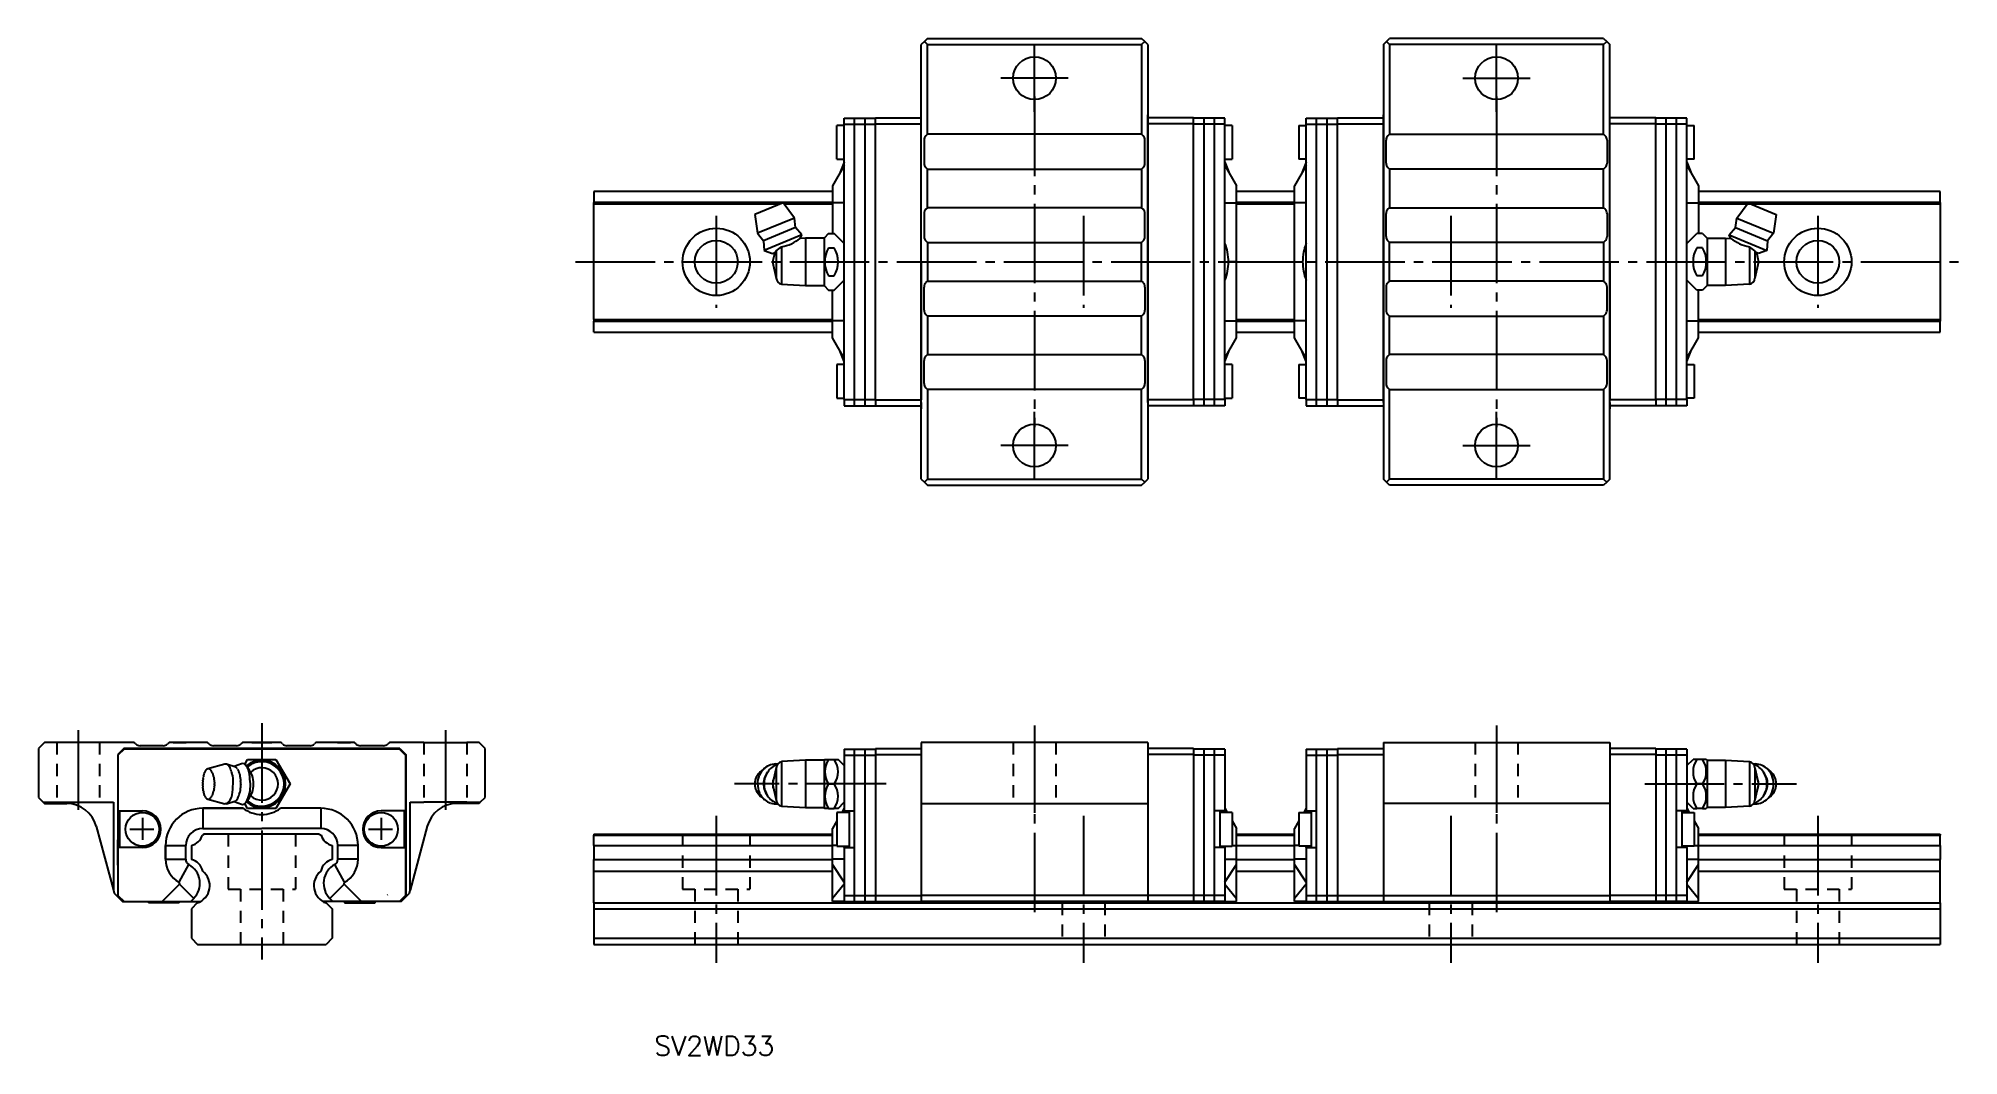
# Model space of a CAD drawing. Extents: x -45 to 269, y 869 to 1035.
import ezdxf

# ---------------------------------------------------------------- set-up
doc = ezdxf.new("R2010")
doc.units = 0
doc.linetypes.add('CENTER', pattern=[17.5, 13, -1.5, 1.5, -1.5])
doc.linetypes.add('DASHED', pattern=[3.5, 2, -1.5])
doc.layers.get('0').update_dxf_attribs({"linetype": 'CONTINUOUS'})
doc.layers.add('CENTER', color=1, linetype='CENTER')
doc.styles.get("Standard").update_dxf_attribs({"font": 'txt.shx', "bigfont": '@extfont2.shx'})

msp = doc.modelspace()

# ---------------------------------------------------------------- linework, layer by layer
at = {"color": 7, "linetype": 'CONTINUOUS'}
for p, q in [((99.76, 1034.58), (99.26, 1034.08)), ((99.26, 963.08), (99.26, 1034.08)), ((100.26, 1035.08), (99.76, 1034.58)), ((100.26, 1034.08), (99.76, 1034.58)), ((100.26, 1035.08), (135.26, 1035.08)), ((100.26, 1019.43), (100.26, 1034.08)), ((100.26, 1034.08), (135.26, 1034.08)), ((135.76, 1034.58), (135.26, 1035.08)), ((135.76, 1034.58), (135.26, 1034.08)), ((135.26, 1034.08), (135.26, 1019.43)), ((136.26, 1034.08), (135.76, 1034.58)), ((136.26, 1034.08), (136.26, 963.08)), ((174.76, 1034.08), (175.26, 1034.58)), ((174.76, 1034.08), (174.76, 963.08)), ((175.26, 1034.58), (175.76, 1035.08)), ((175.26, 1034.58), (175.76, 1034.08)), ((210.76, 1035.08), (175.76, 1035.08)), ((175.76, 1034.08), (175.76, 1019.43)), ((210.76, 1034.08), (175.76, 1034.08)), ((210.76, 1035.08), (211.26, 1034.58)), ((210.76, 1034.08), (211.26, 1034.58)), ((210.76, 1019.43), (210.76, 1034.08)), ((211.26, 1034.58), (211.76, 1034.08)), ((211.76, 963.08), (211.76, 1034.08)), ((86.66, 1020.83), (85.46, 1020.83)), ((86.66, 1020.83), (85.46, 1020.83)), ((85.46, 1015.33), (85.46, 1020.83)), ((85.46, 1015.33), (85.46, 1020.83)), ((86.66, 1021.08), (86.66, 1022.08)), ((86.66, 1022.08), (91.76, 1022.08)), ((86.66, 976.08), (86.66, 1021.08)), ((86.66, 1021.08), (91.76, 1021.08)), ((88.36, 975.08), (88.36, 1022.08)), ((90.06, 975.08), (90.06, 1022.08)), ((91.76, 1021.13), (91.76, 1022.13)), ((91.76, 1022.13), (99.26, 1022.13)), ((91.76, 976.03), (91.76, 1021.13)), ((91.76, 1021.13), (99.26, 1021.13)), ((99.26, 1021.58), (99.26, 1022.58)), ((99.26, 1021.13), (99.26, 1022.18)), ((99.26, 975.58), (99.26, 1021.58)), ((99.26, 998.58), (99.26, 1021.13)), ((99.26, 998.58), (99.26, 1021.13)), ((136.26, 1021.58), (136.26, 1022.58)), ((136.26, 1022.18), (136.26, 1021.13)), ((143.76, 1022.13), (136.26, 1022.13)), ((136.26, 975.58), (136.26, 1021.58)), ((143.76, 1021.13), (136.26, 1021.13)), ((136.26, 1021.13), (136.26, 998.58)), ((136.26, 998.58), (136.26, 1021.13)), ((143.76, 1021.13), (143.76, 1022.13)), ((148.86, 1022.08), (143.76, 1022.08)), ((143.76, 976.03), (143.76, 1021.13)), ((148.86, 1021.08), (143.76, 1021.08)), ((145.46, 975.08), (145.46, 1022.08)), ((147.16, 975.08), (147.16, 1022.08)), ((148.86, 1021.08), (148.86, 1022.08)), ((148.86, 976.08), (148.86, 1021.08)), ((150.06, 1020.83), (148.86, 1020.83)), ((150.06, 1020.83), (150.06, 1015.33)), ((160.96, 1020.83), (162.16, 1020.83)), ((160.96, 1020.83), (160.96, 1015.33)), ((162.16, 1021.08), (162.16, 1022.08)), ((162.16, 1022.08), (167.26, 1022.08)), ((162.16, 976.08), (162.16, 1021.08)), ((162.16, 1021.08), (167.26, 1021.08)), ((163.86, 975.08), (163.86, 1022.08)), ((165.56, 975.08), (165.56, 1022.08)), ((167.26, 1021.13), (167.26, 1022.13)), ((167.26, 1022.13), (174.76, 1022.13)), ((167.26, 976.03), (167.26, 1021.13)), ((167.26, 1021.13), (174.76, 1021.13)), ((174.76, 1021.58), (174.76, 1022.58)), ((174.76, 1022.18), (174.76, 1021.13)), ((174.76, 975.58), (174.76, 1021.58)), ((174.76, 1021.13), (174.76, 998.58)), ((174.76, 998.58), (174.76, 1021.13)), ((211.76, 1021.58), (211.76, 1022.58)), ((211.76, 1021.13), (211.76, 1022.18)), ((219.26, 1022.13), (211.76, 1022.13)), ((211.76, 975.58), (211.76, 1021.58)), ((219.26, 1021.13), (211.76, 1021.13)), ((211.76, 998.58), (211.76, 1021.13)), ((211.76, 998.58), (211.76, 1021.13)), ((219.26, 1021.13), (219.26, 1022.13)), ((224.36, 1022.08), (219.26, 1022.08)), ((219.26, 976.03), (219.26, 1021.13)), ((224.36, 1021.08), (219.26, 1021.08)), ((220.96, 975.08), (220.96, 1022.08)), ((222.66, 975.08), (222.66, 1022.08)), ((224.36, 1021.08), (224.36, 1022.08)), ((224.36, 976.08), (224.36, 1021.08)), ((224.36, 1020.83), (225.56, 1020.83)), ((224.36, 1020.83), (225.56, 1020.83)), ((225.56, 1015.33), (225.56, 1020.83)), ((225.56, 1015.33), (225.56, 1020.83)), ((99.71, 1018.47), (99.71, 1014.7)), ((100.26, 1019.43), (100, 1019.18)), ((135.26, 1019.43), (100.26, 1019.43)), ((135.52, 1019.18), (135.26, 1019.43)), ((135.81, 1014.7), (135.81, 1018.47)), ((175.21, 1014.7), (175.21, 1018.47)), ((175.5, 1019.18), (175.76, 1019.43)), ((175.76, 1019.43), (210.76, 1019.43)), ((210.76, 1019.43), (211.02, 1019.18)), ((211.31, 1018.47), (211.31, 1014.7)), ((86.66, 1014.31), (84.76, 1011.01)), ((86.66, 1014.31), (84.76, 1011.01)), ((85.46, 1015.33), (86.66, 1015.33)), ((85.46, 1015.33), (86.66, 1015.33)), ((86.66, 1014.86), (85.89, 1012.98)), ((86.66, 1014.86), (85.89, 1012.98)), ((100, 1013.99), (100.26, 1013.73)), ((100.26, 1013.73), (135.26, 1013.73)), ((100.26, 1007.43), (100.26, 1013.73)), ((135.26, 1013.73), (135.52, 1013.99)), ((135.26, 1013.73), (135.26, 1007.43)), ((148.86, 1015.33), (150.06, 1015.33)), ((148.86, 1014.86), (149.63, 1012.98)), ((148.86, 1014.31), (150.76, 1011.01)), ((162.16, 1014.31), (160.26, 1011.01)), ((162.16, 1015.33), (160.96, 1015.33)), ((162.16, 1014.86), (161.39, 1012.98)), ((175.76, 1013.73), (175.5, 1013.99)), ((210.76, 1013.73), (175.76, 1013.73)), ((175.76, 1013.73), (175.76, 1007.43)), ((211.02, 1013.99), (210.76, 1013.73)), ((210.76, 1007.43), (210.76, 1013.73)), ((225.56, 1015.33), (224.36, 1015.33)), ((225.56, 1015.33), (224.36, 1015.33)), ((224.36, 1014.86), (225.13, 1012.98)), ((224.36, 1014.86), (225.13, 1012.98)), ((224.36, 1014.31), (226.26, 1011.01)), ((224.36, 1014.31), (226.26, 1011.01)), ((84.76, 1011.01), (84.76, 1003.2)), ((150.76, 986.15), (150.76, 1011.01)), ((160.26, 986.15), (160.26, 1011.01)), ((226.26, 1011.01), (226.26, 1003.2)), ((84.76, 1010.08), (45.76, 1010.08)), ((45.76, 1010.08), (45.76, 1008.28)), ((84.76, 1008.28), (45.76, 1008.28)), ((45.76, 1007.98), (45.76, 1008.28)), ((76.09, 1007.98), (45.76, 1007.98)), ((45.76, 989.18), (45.76, 1007.98)), ((76.67, 1008.22), (72.05, 1006.31)), ((78.52, 1005.74), (76.67, 1008.22)), ((84.76, 1007.98), (76.85, 1007.98)), ((86.66, 1008.21), (84.76, 1008.21)), ((86.66, 1008.21), (84.76, 1008.21)), ((100.26, 1007.43), (100, 1007.18)), ((135.26, 1007.43), (100.26, 1007.43)), ((135.52, 1007.18), (135.26, 1007.43)), ((148.86, 1008.21), (150.76, 1008.21)), ((160.26, 1010.08), (150.76, 1010.08)), ((160.26, 1008.28), (150.76, 1008.28)), ((160.26, 1007.98), (150.76, 1007.98)), ((162.16, 1008.21), (160.26, 1008.21)), ((175.5, 1007.18), (175.76, 1007.43)), ((175.76, 1007.43), (210.76, 1007.43)), ((210.76, 1007.43), (211.02, 1007.18)), ((224.36, 1008.21), (226.26, 1008.21)), ((224.36, 1008.21), (226.26, 1008.21)), ((265.76, 1010.08), (226.26, 1010.08)), ((265.76, 1008.28), (226.26, 1008.28)), ((265.76, 1007.98), (226.26, 1007.98)), ((232.5, 1005.74), (234.35, 1008.22)), ((234.35, 1008.22), (238.96, 1006.31)), ((265.76, 1008.28), (265.76, 1010.08)), ((265.76, 1008.28), (265.76, 1007.98)), ((265.76, 1007.98), (265.76, 989.18)), ((72.05, 1006.31), (72.5, 1003.25)), ((78.52, 1005.74), (72.5, 1003.25)), ((78.7, 1004.19), (73.46, 1002.02)), ((78.7, 1004.19), (78.52, 1005.74)), ((79.74, 1003), (78.7, 1004.19)), ((99.71, 1006.47), (99.71, 1002.7)), ((135.81, 1002.7), (135.81, 1006.47)), ((175.21, 1002.7), (175.21, 1006.47)), ((211.31, 1006.47), (211.31, 1002.7)), ((231.27, 1003), (232.31, 1004.19)), ((232.31, 1004.19), (232.5, 1005.74)), ((232.31, 1004.19), (237.55, 1002.02)), ((232.5, 1005.74), (238.52, 1003.25)), ((238.96, 1006.31), (238.52, 1003.25)), ((72.5, 1003.25), (73.46, 1002.02)), ((73.46, 1002.02), (73.57, 1000.45)), ((79.74, 1003), (73.57, 1000.45)), ((75.56, 1000.4), (76.44, 1001.03)), ((76.44, 1001.03), (76.44, 994.94)), ((79.46, 1002.4), (79.74, 1003)), ((80.36, 1002.46), (79.46, 1002.4)), ((79.46, 1002.4), (79.46, 1002.4)), ((79.46, 1002.4), (79.46, 1002.4)), ((80.36, 1002.46), (80.36, 994.71)), ((83.36, 1002.46), (80.36, 1002.46)), ((84.1, 1003.2), (83.36, 1002.46)), ((83.36, 1002.46), (83.36, 994.71)), ((84.1, 1003.2), (85.04, 1003.2)), ((86.66, 1001.58), (85.04, 1003.2)), ((100, 1001.99), (100.26, 1001.73)), ((100.26, 1001.73), (135.26, 1001.73)), ((100.26, 1001.73), (100.26, 995.43)), ((135.26, 1001.73), (135.52, 1001.99)), ((135.26, 995.43), (135.26, 1001.73)), ((175.76, 1001.73), (175.5, 1001.99)), ((175.76, 995.43), (175.76, 1001.73)), ((210.76, 1001.73), (175.76, 1001.73)), ((211.02, 1001.99), (210.76, 1001.73)), ((210.76, 1001.73), (210.76, 995.43)), ((224.36, 1001.58), (225.98, 1003.2)), ((226.91, 1003.2), (225.98, 1003.2)), ((226.91, 1003.2), (227.66, 1002.46)), ((227.66, 1002.46), (227.66, 994.71)), ((227.66, 1002.46), (230.66, 1002.46)), ((230.66, 1002.46), (230.66, 994.71)), ((230.66, 1002.46), (231.55, 1002.4)), ((231.27, 1003), (237.44, 1000.45)), ((231.55, 1002.4), (231.27, 1003)), ((231.55, 1002.4), (231.55, 1002.4)), ((231.55, 1002.4), (231.55, 1002.4)), ((234.58, 1001.03), (234.58, 994.94)), ((235.46, 1000.4), (234.58, 1001.03)), ((237.55, 1002.02), (237.44, 1000.45)), ((238.52, 1003.25), (237.55, 1002.02)), ((73.57, 1000.45), (74.96, 999.94)), ((74.96, 999.94), (75.44, 1000.14)), ((75.3, 1000.08), (74.96, 998.58)), ((74.96, 998.58), (75.56, 995.93)), ((75.44, 1000.14), (75.56, 1000.4)), ((75.56, 1000.4), (75.56, 995.93)), ((84.1, 1000.89), (85.04, 1000.89)), ((99.26, 998.58), (99.26, 976.03)), ((99.26, 976.03), (99.26, 998.58)), ((100.26, 1000.23), (100.26, 996.93)), ((135.26, 996.93), (135.26, 1000.23)), ((136.26, 998.58), (136.26, 976.03)), ((136.26, 998.58), (136.26, 976.03)), ((150.76, 998.58), (149.45, 998.58)), ((160.26, 998.58), (161.56, 998.58)), ((174.76, 998.58), (174.76, 976.03)), ((174.76, 998.58), (174.76, 976.03)), ((175.76, 996.93), (175.76, 1000.23)), ((210.76, 1000.23), (210.76, 996.93)), ((211.76, 998.58), (211.76, 976.03)), ((211.76, 976.03), (211.76, 998.58)), ((226.91, 1000.89), (225.98, 1000.89)), ((235.46, 1000.4), (235.46, 995.93)), ((235.58, 1000.14), (235.46, 1000.4)), ((236.06, 998.58), (235.46, 995.93)), ((236.06, 999.94), (235.58, 1000.14)), ((235.72, 1000.08), (236.06, 998.58)), ((237.44, 1000.45), (236.06, 999.94)), ((76.44, 994.94), (80.36, 994.71)), ((80.36, 994.71), (83.36, 994.71)), ((83.36, 994.71), (84.1, 993.96)), ((84.1, 996.27), (85.04, 996.27)), ((85.04, 993.96), (86.66, 995.58)), ((100, 995.18), (100.26, 995.43)), ((100.26, 995.43), (135.26, 995.43)), ((135.26, 995.43), (135.52, 995.18)), ((175.76, 995.43), (175.5, 995.18)), ((210.76, 995.43), (175.76, 995.43)), ((211.02, 995.18), (210.76, 995.43)), ((225.98, 993.96), (224.36, 995.58)), ((226.91, 996.27), (225.98, 996.27)), ((227.66, 994.71), (226.91, 993.96)), ((230.66, 994.71), (227.66, 994.71)), ((234.58, 994.94), (230.66, 994.71)), ((84.1, 993.96), (85.04, 993.96)), ((84.76, 986.15), (84.76, 993.96)), ((99.71, 990.7), (99.71, 994.47)), ((135.81, 994.47), (135.81, 990.7)), ((175.21, 994.47), (175.21, 990.7)), ((211.31, 990.7), (211.31, 994.47)), ((226.91, 993.96), (225.98, 993.96)), ((226.26, 986.15), (226.26, 993.96)), ((45.76, 989.18), (84.76, 989.18)), ((45.76, 989.18), (45.76, 988.88)), ((45.76, 988.88), (84.76, 988.88)), ((45.76, 987.08), (45.76, 988.88)), ((86.66, 988.95), (84.76, 988.95)), ((100.26, 989.73), (100, 989.99)), ((135.26, 989.73), (100.26, 989.73)), ((100.26, 989.73), (100.26, 983.43)), ((135.52, 989.99), (135.26, 989.73)), ((135.26, 983.43), (135.26, 989.73)), ((148.86, 988.95), (150.76, 988.95)), ((150.76, 989.18), (160.26, 989.18)), ((150.76, 988.88), (160.26, 988.88)), ((162.16, 988.95), (160.26, 988.95)), ((175.5, 989.99), (175.76, 989.73)), ((175.76, 989.73), (210.76, 989.73)), ((175.76, 983.43), (175.76, 989.73)), ((210.76, 989.73), (211.02, 989.99)), ((210.76, 989.73), (210.76, 983.43)), ((224.36, 988.95), (226.26, 988.95)), ((226.26, 989.18), (265.76, 989.18)), ((226.26, 988.88), (265.76, 988.88)), ((265.76, 989.18), (265.76, 988.88)), ((265.76, 987.08), (265.76, 988.88)), ((45.76, 987.08), (84.76, 987.08)), ((86.66, 982.85), (84.76, 986.15)), ((148.86, 982.85), (150.76, 986.15)), ((150.76, 987.08), (160.26, 987.08)), ((162.16, 982.85), (160.26, 986.15)), ((224.36, 982.85), (226.26, 986.15)), ((226.26, 987.08), (265.76, 987.08)), ((86.66, 982.3), (85.89, 984.19)), ((99.71, 978.7), (99.71, 982.47)), ((100, 983.18), (100.26, 983.43)), ((100.26, 983.43), (135.26, 983.43)), ((135.26, 983.43), (135.52, 983.18)), ((135.81, 982.47), (135.81, 978.7)), ((148.86, 982.3), (149.63, 984.19)), ((162.16, 982.3), (161.39, 984.19)), ((175.21, 982.47), (175.21, 978.7)), ((175.76, 983.43), (175.5, 983.18)), ((210.76, 983.43), (175.76, 983.43)), ((211.02, 983.18), (210.76, 983.43)), ((211.31, 978.7), (211.31, 982.47)), ((224.36, 982.3), (225.13, 984.19)), ((86.66, 981.83), (85.46, 981.83)), ((85.46, 981.83), (85.46, 976.33)), ((150.06, 981.83), (148.86, 981.83)), ((150.06, 981.83), (150.06, 976.33)), ((160.96, 981.83), (162.16, 981.83)), ((160.96, 981.83), (160.96, 976.33)), ((224.36, 981.83), (225.56, 981.83)), ((225.56, 981.83), (225.56, 976.33)), ((85.46, 976.33), (86.66, 976.33)), ((86.66, 976.08), (91.76, 976.08)), ((86.66, 976.08), (86.66, 975.08)), ((91.76, 976.03), (99.26, 976.03)), ((91.76, 976.03), (91.76, 975.03)), ((99.26, 974.98), (99.26, 976.03)), ((100.26, 977.73), (100, 977.99)), ((135.26, 977.73), (100.26, 977.73)), ((100.26, 977.73), (100.26, 963.08)), ((135.52, 977.99), (135.26, 977.73)), ((135.26, 963.08), (135.26, 977.73)), ((143.76, 976.03), (136.26, 976.03)), ((136.26, 976.03), (136.26, 974.98)), ((148.86, 976.08), (143.76, 976.08)), ((143.76, 976.03), (143.76, 975.03)), ((148.86, 976.33), (150.06, 976.33)), ((148.86, 976.08), (148.86, 975.08)), ((162.16, 976.33), (160.96, 976.33)), ((162.16, 976.08), (162.16, 975.08)), ((162.16, 976.08), (167.26, 976.08)), ((167.26, 976.03), (174.76, 976.03)), ((167.26, 976.03), (167.26, 975.03)), ((174.76, 976.03), (174.76, 974.98)), ((175.5, 977.99), (175.76, 977.73)), ((175.76, 977.73), (210.76, 977.73)), ((175.76, 963.08), (175.76, 977.73)), ((210.76, 977.73), (211.02, 977.99)), ((210.76, 977.73), (210.76, 963.08)), ((219.26, 976.03), (211.76, 976.03)), ((211.76, 974.98), (211.76, 976.03)), ((224.36, 976.08), (219.26, 976.08)), ((219.26, 976.03), (219.26, 975.03)), ((225.56, 976.33), (224.36, 976.33)), ((224.36, 976.08), (224.36, 975.08)), ((86.66, 975.08), (91.76, 975.08)), ((91.76, 975.03), (99.26, 975.03)), ((99.26, 975.58), (99.26, 974.58)), ((136.26, 975.58), (136.26, 974.58)), ((143.76, 975.03), (136.26, 975.03)), ((148.86, 975.08), (143.76, 975.08)), ((162.16, 975.08), (167.26, 975.08)), ((167.26, 975.03), (174.76, 975.03)), ((174.76, 975.58), (174.76, 974.58)), ((211.76, 975.58), (211.76, 974.58)), ((219.26, 975.03), (211.76, 975.03)), ((224.36, 975.08), (219.26, 975.08)), ((99.26, 963.08), (99.76, 962.58)), ((100.26, 963.08), (99.76, 962.58)), ((99.76, 962.58), (100.26, 962.08)), ((100.26, 963.08), (135.26, 963.08)), ((100.26, 962.08), (135.26, 962.08)), ((135.76, 962.58), (135.26, 963.08)), ((135.26, 962.08), (135.76, 962.58)), ((135.76, 962.58), (136.26, 963.08)), ((175.26, 962.58), (174.76, 963.08)), ((175.26, 962.58), (175.76, 963.08)), ((175.76, 962.08), (175.26, 962.58)), ((210.76, 963.08), (175.76, 963.08)), ((210.76, 962.08), (175.76, 962.08)), ((210.76, 963.08), (211.26, 962.58)), ((211.26, 962.58), (210.76, 962.08)), ((211.76, 963.08), (211.26, 962.58)), ((-44.01, 920.08), (-45.01, 919.08)), ((-42.01, 920.08), (-44.01, 920.08)), ((-35.01, 920.08), (-42.01, 920.08)), ((-29.36, 920.08), (-35.01, 920.08)), ((-29.11, 919.83), (-29.36, 920.08)), ((-24.63, 919.53), (-28.4, 919.53)), ((-23.66, 920.08), (-23.92, 919.83)), ((-17.36, 920.08), (-23.66, 920.08)), ((-23.01, 920.08), (-20.86, 920.08)), ((-17.11, 919.83), (-17.36, 920.08)), ((-12.63, 919.53), (-16.4, 919.53)), ((-11.66, 920.08), (-11.92, 919.83)), ((-5.36, 920.08), (-11.66, 920.08)), ((-6.86, 920.08), (-10.16, 920.08)), ((-10.16, 920.08), (-6.86, 920.08)), ((-5.11, 919.83), (-5.36, 920.08)), ((-0.63, 919.53), (-4.4, 919.53)), ((0.34, 920.08), (0.08, 919.83)), ((6.64, 920.08), (0.34, 920.08)), ((3.84, 920.08), (5.99, 920.08)), ((6.89, 919.83), (6.64, 920.08)), ((11.37, 919.53), (7.6, 919.53)), ((12.34, 920.08), (12.08, 919.83)), ((12.34, 920.08), (12.08, 919.83)), ((17.99, 920.08), (12.34, 920.08)), ((17.99, 920.08), (12.34, 920.08)), ((17.99, 920.08), (24.99, 920.08)), ((26.99, 920.08), (24.99, 920.08)), ((27.99, 919.08), (26.99, 920.08)), ((136.26, 920.08), (99.26, 920.08)), ((99.26, 920.08), (99.26, 919.08)), ((136.26, 920.08), (136.26, 919.08)), ((174.76, 920.08), (211.76, 920.08)), ((174.76, 920.08), (174.76, 919.08)), ((211.76, 920.08), (211.76, 919.08)), ((-45.01, 919.08), (-45.01, 911.08)), ((-31.06, 919.08), (-32.06, 918.08)), ((-32.06, 918.08), (-32.06, 904.13)), ((-31.01, 918.98), (-32.01, 917.98)), ((-32.01, 917.98), (-32.01, 908.88)), ((14.04, 919.08), (-31.06, 919.08)), ((13.99, 918.98), (-31.01, 918.98)), ((-14.56, 916.52), (-17.3, 915.77)), ((-14.28, 916.52), (-14.56, 916.52)), ((-12.91, 916.1), (-14.28, 916.52)), ((-11.83, 916.59), (-13.05, 916.14)), ((-11.29, 916.48), (-10.82, 917.28)), ((-10.65, 915.7), (-11.08, 916.26)), ((-10.82, 917.28), (-6.2, 917.28)), ((-6.2, 917.28), (-3.89, 913.28)), ((13.99, 918.98), (14.99, 917.98)), ((14.04, 919.08), (15.04, 918.08)), ((14.99, 917.98), (14.99, 908.88)), ((15.04, 918.08), (15.04, 895.08)), ((27.99, 911.08), (27.99, 919.08)), ((80.36, 917.16), (76.44, 916.93)), ((76.44, 916.93), (76.44, 909.64)), ((83.36, 917.16), (80.36, 917.16)), ((80.36, 917.16), (80.36, 909.41)), ((83.48, 917.28), (83.36, 917.16)), ((83.36, 917.16), (83.36, 909.41)), ((83.48, 917.28), (84.1, 917.28)), ((84.1, 917.28), (85.04, 917.28)), ((85.04, 917.28), (85.66, 917.28)), ((86.66, 916.28), (85.66, 917.28)), ((86.66, 918.98), (91.76, 918.98)), ((86.66, 918.98), (86.66, 917.98)), ((86.66, 917.98), (86.66, 908.88)), ((86.66, 917.98), (91.76, 917.98)), ((88.36, 894.08), (88.36, 918.98)), ((90.06, 894.08), (90.06, 918.98)), ((91.76, 919.08), (99.26, 919.08)), ((91.76, 919.08), (91.76, 918.08)), ((91.76, 918.08), (91.76, 895.08)), ((91.76, 918.08), (99.26, 918.08)), ((99.26, 919.08), (99.26, 912.08)), ((143.76, 919.08), (136.26, 919.08)), ((136.26, 919.08), (136.26, 912.08)), ((143.76, 918.08), (136.26, 918.08)), ((143.76, 919.08), (143.76, 918.08)), ((148.86, 918.98), (143.76, 918.98)), ((143.76, 918.08), (143.76, 895.08)), ((148.86, 917.98), (143.76, 917.98)), ((145.46, 894.08), (145.46, 918.98)), ((147.16, 894.08), (147.16, 918.98)), ((148.86, 918.98), (148.86, 917.98)), ((148.86, 917.98), (148.86, 908.88)), ((162.16, 918.98), (162.16, 917.98)), ((162.16, 918.98), (167.26, 918.98)), ((162.16, 917.98), (162.16, 908.88)), ((162.16, 917.98), (167.26, 917.98)), ((163.86, 894.08), (163.86, 918.98)), ((165.56, 894.08), (165.56, 918.98)), ((167.26, 919.08), (174.76, 919.08)), ((167.26, 919.08), (167.26, 918.08)), ((167.26, 918.08), (167.26, 895.08)), ((167.26, 918.08), (174.76, 918.08)), ((174.76, 919.08), (174.76, 912.08)), ((219.26, 919.08), (211.76, 919.08)), ((211.76, 919.08), (211.76, 912.08)), ((219.26, 918.08), (211.76, 918.08)), ((219.26, 919.08), (219.26, 918.08)), ((224.36, 918.98), (219.26, 918.98)), ((219.26, 918.08), (219.26, 895.08)), ((224.36, 917.98), (219.26, 917.98)), ((220.96, 894.08), (220.96, 918.98)), ((222.66, 894.08), (222.66, 918.98)), ((224.36, 918.98), (224.36, 917.98)), ((224.36, 917.98), (224.36, 908.88)), ((224.36, 916.28), (225.36, 917.28)), ((225.98, 917.28), (225.36, 917.28)), ((226.91, 917.28), (225.98, 917.28)), ((227.53, 917.28), (226.91, 917.28)), ((227.53, 917.28), (227.66, 917.16)), ((227.66, 917.16), (230.66, 917.16)), ((227.66, 917.16), (227.66, 909.41)), ((230.66, 917.16), (234.58, 916.93)), ((230.66, 917.16), (230.66, 909.41)), ((234.58, 916.93), (234.58, 909.64)), ((-10.33, 915.22), (-10.65, 915.7)), ((-10.07, 914.71), (-10.33, 915.22)), ((-3.89, 913.28), (-6.2, 909.28)), ((73.67, 915.86), (72.95, 915.26)), ((75.56, 915.93), (74.96, 913.28)), ((74.96, 913.28), (75.56, 910.63)), ((75.56, 915.93), (75.56, 910.63)), ((84.1, 913.28), (85.04, 913.28)), ((226.91, 913.28), (225.98, 913.28)), ((235.46, 915.93), (236.06, 913.28)), ((235.46, 915.93), (235.46, 910.63)), ((236.06, 913.28), (235.46, 910.63)), ((237.35, 915.86), (238.07, 915.26)), ((-45.01, 911.08), (-44.21, 910.28)), ((-44.21, 910.28), (-42.01, 910.28)), ((-44.21, 910.28), (-44.01, 910.08)), ((-44.01, 910.08), (-40.39, 910.08)), ((-42.01, 910.28), (-35.01, 910.28)), ((-35.01, 910.28), (-32.76, 910.28)), ((-32.76, 910.28), (-32.76, 895.95)), ((-17.3, 910.8), (-14.56, 910.04)), ((-14.28, 910.05), (-14.56, 910.04)), ((-14.28, 910.04), (-12.91, 910.47)), ((-13.05, 910.42), (-11.83, 909.98)), ((-10.82, 909.28), (-11.29, 910.08)), ((-11.08, 910.3), (-10.65, 910.86)), ((-10.65, 910.86), (-10.33, 911.35)), ((-10.33, 911.35), (-10.07, 911.85)), ((15.74, 895.95), (15.74, 910.28)), ((15.74, 910.28), (17.99, 910.28)), ((24.99, 910.28), (17.99, 910.28)), ((26.99, 910.08), (23.36, 910.08)), ((24.99, 910.28), (27.19, 910.28)), ((27.19, 910.28), (26.99, 910.08)), ((27.19, 910.28), (27.99, 911.08)), ((85.66, 909.28), (86.66, 910.28)), ((99.26, 912.08), (99.26, 895.08)), ((99.26, 910.08), (136.26, 910.08)), ((136.26, 912.08), (136.26, 895.08)), ((174.76, 912.08), (174.76, 895.08)), ((211.76, 910.08), (174.76, 910.08)), ((211.76, 912.08), (211.76, 895.08)), ((225.36, 909.28), (224.36, 910.28)), ((-32.01, 908.88), (-28.01, 908.88)), ((-31.76, 908.88), (-31.76, 902.88)), ((-28.01, 907.77), (-28.01, 904.17)), ((-11.55, 909.31), (-18.14, 909.31)), ((-18.14, 909.31), (-11.55, 909.31)), ((-18.14, 909.31), (-18.14, 906.01)), ((-18.14, 909.31), (-18.14, 906.01)), ((-6.2, 909.28), (-10.82, 909.28)), ((-8.51, 908.28), (-8.51, 908.3)), ((-8.51, 908.3), (-8.51, 908.3)), ((1.12, 909.31), (-5.47, 909.31)), ((1.12, 909.31), (1.12, 906.01)), ((14.99, 908.88), (10.99, 908.88)), ((10.99, 907.77), (10.99, 904.17)), ((14.74, 908.88), (14.74, 902.88)), ((14.74, 908.88), (14.74, 902.88)), ((76.44, 909.64), (80.36, 909.41)), ((80.36, 909.41), (83.36, 909.41)), ((83.36, 909.41), (83.48, 909.28)), ((84.1, 909.28), (83.48, 909.28)), ((84.1, 909.28), (85.04, 909.28)), ((85.46, 907.23), (84.76, 906.01)), ((85.66, 909.28), (85.04, 909.28)), ((85.46, 908.63), (85.46, 903.13)), ((87.46, 908.63), (85.46, 908.63)), ((86.66, 909.31), (86.27, 908.63)), ((86.66, 908.88), (88.36, 908.88)), ((86.66, 908.63), (86.66, 908.88)), ((87.46, 908.88), (87.46, 902.88)), ((87.46, 908.88), (87.46, 902.88)), ((148.86, 908.88), (147.16, 908.88)), ((148.06, 908.88), (148.06, 902.88)), ((150.06, 908.63), (148.06, 908.63)), ((148.86, 909.31), (149.25, 908.63)), ((148.86, 908.63), (148.86, 908.88)), ((150.06, 908.63), (150.06, 903.13)), ((150.06, 907.23), (150.76, 906.01)), ((160.96, 907.23), (160.26, 906.01)), ((160.96, 908.63), (160.96, 903.13)), ((160.96, 908.63), (162.96, 908.63)), ((162.16, 909.31), (161.77, 908.63)), ((162.16, 908.63), (162.16, 908.88)), ((162.16, 908.88), (163.86, 908.88)), ((162.96, 908.88), (162.96, 902.88)), ((224.36, 908.88), (222.66, 908.88)), ((223.56, 908.88), (223.56, 902.88)), ((223.56, 908.88), (223.56, 902.88)), ((223.56, 908.63), (225.56, 908.63)), ((224.36, 909.31), (224.75, 908.63)), ((224.36, 908.63), (224.36, 908.88)), ((225.36, 909.28), (225.98, 909.28)), ((225.56, 908.63), (225.56, 903.13)), ((225.56, 907.23), (226.26, 906.01)), ((226.91, 909.28), (225.98, 909.28)), ((226.91, 909.28), (227.53, 909.28)), ((227.66, 909.41), (227.53, 909.28)), ((230.66, 909.41), (227.66, 909.41)), ((234.58, 909.64), (230.66, 909.41)), ((-35.56, 906.38), (-32.76, 895.95)), ((-32.06, 904.13), (-32.06, 900.03)), ((-32.06, 900.03), (-32.06, 904.13)), ((-32.06, 904.13), (-31.76, 904.13)), ((-30.05, 905.88), (-26.15, 905.88)), ((-17.91, 905.08), (-18.21, 904.91)), ((-18.14, 906.01), (-8.51, 906.01)), ((-18.14, 906.01), (-8.51, 906.01)), ((0.89, 905.08), (-17.91, 905.08)), ((1.12, 906.01), (-8.51, 906.01)), ((0.89, 905.08), (1.19, 904.91)), ((8.95, 905.88), (12.85, 905.88)), ((18.53, 906.38), (15.74, 895.95)), ((45.76, 905.08), (84.76, 905.08)), ((45.76, 905.08), (45.76, 904.91)), ((45.76, 904.91), (84.76, 904.91)), ((45.76, 903.24), (45.76, 904.91)), ((84.76, 894.08), (84.76, 906.01)), ((150.76, 894.08), (150.76, 906.01)), ((150.76, 905.08), (160.26, 905.08)), ((150.76, 904.91), (160.26, 904.91)), ((160.26, 894.08), (160.26, 906.01)), ((226.26, 894.08), (226.26, 906.01)), ((226.26, 905.08), (265.76, 905.08)), ((226.26, 904.91), (265.76, 904.91)), ((265.76, 905.08), (265.76, 904.91)), ((265.76, 903.24), (265.76, 904.91)), ((-32.01, 902.88), (-32.01, 895.08)), ((-28.01, 902.88), (-32.01, 902.88)), ((-24.24, 903.21), (-24.24, 900.98)), ((-24.24, 900.98), (-24.24, 903.21)), ((-24.24, 903.21), (-20.94, 903.21)), ((-24.24, 903.21), (-20.94, 903.21)), ((-24.24, 900.98), (-20.94, 900.98)), ((-24.24, 900.98), (-20.94, 900.98)), ((-20.94, 900.98), (-20.94, 903.21)), ((-20.94, 900.98), (-20.94, 903.21)), ((-20.01, 903.24), (-20.01, 900.93)), ((2.99, 903.24), (2.99, 900.93)), ((7.22, 903.21), (3.92, 903.21)), ((3.92, 900.98), (3.92, 903.21)), ((7.22, 900.98), (3.92, 900.98)), ((7.22, 900.98), (7.22, 903.21)), ((10.99, 902.88), (14.99, 902.88)), ((14.99, 902.88), (14.99, 895.08)), ((45.76, 903.24), (84.76, 903.24)), ((45.76, 903.24), (45.76, 900.93)), ((45.76, 900.93), (84.76, 900.93)), ((45.76, 899.04), (45.76, 900.93)), ((85.46, 903.21), (84.76, 903.21)), ((86.66, 900.98), (84.76, 900.98)), ((85.46, 903.13), (87.46, 903.13)), ((86.66, 902.88), (86.66, 903.13)), ((86.66, 902.88), (88.36, 902.88)), ((86.66, 902.88), (86.66, 895.08)), ((148.86, 902.88), (147.16, 902.88)), ((148.06, 903.13), (150.06, 903.13)), ((148.86, 902.88), (148.86, 903.13)), ((148.86, 902.88), (148.86, 895.08)), ((148.86, 900.98), (150.76, 900.98)), ((150.06, 903.21), (150.76, 903.21)), ((150.76, 903.24), (160.26, 903.24)), ((150.76, 900.93), (160.26, 900.93)), ((160.96, 903.21), (160.26, 903.21)), ((162.16, 900.98), (160.26, 900.98)), ((162.96, 903.13), (160.96, 903.13)), ((162.16, 902.88), (162.16, 903.13)), ((162.16, 902.88), (162.16, 895.08)), ((162.16, 902.88), (163.86, 902.88)), ((224.36, 902.88), (222.66, 902.88)), ((225.56, 903.13), (223.56, 903.13)), ((224.36, 902.88), (224.36, 903.13)), ((224.36, 902.88), (224.36, 895.08)), ((224.36, 900.98), (226.26, 900.98)), ((225.56, 903.21), (226.26, 903.21)), ((226.26, 903.24), (265.76, 903.24)), ((226.26, 900.93), (265.76, 900.93)), ((265.76, 903.24), (265.76, 900.93)), ((265.76, 899.04), (265.76, 900.93)), ((-32.06, 900.03), (-32.06, 895.08)), ((-32.06, 900.03), (-32.01, 900.03)), ((-22.02, 897.22), (-20.43, 900.11)), ((-22.02, 897.22), (-20.43, 900.11)), ((4.99, 897.22), (3.4, 900.11)), ((45.76, 899.04), (84.76, 899.04)), ((45.76, 893.84), (45.76, 899.04)), ((86.66, 897.22), (84.76, 900.11)), ((148.86, 897.22), (150.76, 900.11)), ((150.76, 899.04), (160.26, 899.04)), ((162.16, 897.22), (160.26, 900.11)), ((224.36, 897.22), (226.26, 900.11)), ((226.26, 899.04), (265.76, 899.04)), ((265.76, 893.84), (265.76, 899.04)), ((-32.76, 895.95), (-32.63, 895.45)), ((-32.63, 895.45), (-31.26, 894.08)), ((-32.26, 895.08), (-31.26, 894.08)), ((-31.26, 894.08), (-32.26, 895.08)), ((-32.06, 895.08), (-31.06, 894.08)), ((-32.01, 895.08), (-31.01, 894.08)), ((-21.97, 896.9), (-24.79, 894.08)), ((-24.79, 894.08), (-21.97, 896.9)), ((-21.97, 896.9), (-19.64, 894.57)), ((-21.97, 896.9), (-19.64, 894.57)), ((-20.13, 894.08), (-19.64, 894.57)), ((-20.13, 894.08), (-19.64, 894.57)), ((4.95, 896.9), (2.62, 894.57)), ((3.1, 894.08), (2.62, 894.57)), ((7.77, 894.08), (4.95, 896.9)), ((12.05, 895.15), (12, 895.14)), ((14.99, 895.08), (13.99, 894.08)), ((15.04, 895.08), (14.04, 894.08)), ((14.24, 894.08), (15.6, 895.45)), ((15.24, 895.08), (14.24, 894.08)), ((15.24, 895.08), (14.24, 894.08)), ((15.6, 895.45), (15.74, 895.95)), ((86.66, 896.9), (84.76, 894.57)), ((86.66, 895.08), (86.66, 894.08)), ((86.66, 895.08), (91.76, 895.08)), ((91.76, 895.08), (99.26, 895.08)), ((91.76, 895.08), (91.76, 894.08)), ((136.26, 895.08), (99.26, 895.08)), ((99.26, 895.08), (99.26, 894.08)), ((143.76, 895.08), (136.26, 895.08)), ((136.26, 895.08), (136.26, 894.08)), ((143.76, 895.08), (143.76, 894.08)), ((148.86, 895.08), (143.76, 895.08)), ((148.86, 896.9), (150.76, 894.57)), ((148.86, 895.08), (148.86, 894.08)), ((162.16, 896.9), (160.26, 894.57)), ((162.16, 895.08), (162.16, 894.08)), ((162.16, 895.08), (167.26, 895.08)), ((167.26, 895.08), (174.76, 895.08)), ((167.26, 895.08), (167.26, 894.08)), ((174.76, 895.08), (211.76, 895.08)), ((174.76, 895.08), (174.76, 894.08)), ((219.26, 895.08), (211.76, 895.08)), ((211.76, 895.08), (211.76, 894.08)), ((219.26, 895.08), (219.26, 894.08)), ((224.36, 895.08), (219.26, 895.08)), ((224.36, 896.9), (226.26, 894.57)), ((224.36, 895.08), (224.36, 894.08)), ((-31.26, 894.08), (-31.06, 894.08)), ((-31.06, 894.08), (-31.01, 894.08)), ((-31.01, 894.08), (-24.79, 894.08)), ((-27.01, 894.04), (-27.01, 893.88)), ((-22.01, 893.88), (-27.01, 893.88)), ((-24.79, 894.08), (-20.13, 894.08)), ((-24.79, 894.08), (-20.13, 894.08)), ((-22.01, 893.88), (-22.01, 894.08)), ((-20.13, 894.08), (-18.52, 894.08)), ((-20.13, 894.08), (-18.52, 894.08)), ((-19.06, 893.84), (-20.01, 892.88)), ((-20.01, 892.88), (-20.01, 888.08)), ((3.1, 894.08), (1.49, 894.08)), ((2.03, 893.84), (2.99, 892.88)), ((2.99, 892.88), (2.99, 888.08)), ((7.77, 894.08), (3.1, 894.08)), ((4.99, 894.08), (4.99, 893.88)), ((4.99, 893.88), (9.99, 893.88)), ((13.99, 894.08), (7.77, 894.08)), ((9.99, 893.88), (9.99, 894.08)), ((14.04, 894.08), (13.99, 894.08)), ((14.24, 894.08), (14.04, 894.08)), ((45.76, 893.84), (265.76, 893.84)), ((45.76, 893.84), (45.76, 892.88)), ((45.76, 892.88), (265.76, 892.88)), ((45.76, 892.88), (45.76, 888.08)), ((86.66, 894.08), (84.76, 894.08)), ((86.66, 894.08), (91.76, 894.08)), ((91.76, 894.08), (99.26, 894.08)), ((136.26, 894.08), (99.26, 894.08)), ((102.26, 894.08), (102.26, 893.88)), ((102.26, 893.88), (107.26, 893.88)), ((107.26, 893.88), (107.26, 894.08)), ((128.26, 894.08), (128.26, 893.88)), ((128.26, 893.88), (133.26, 893.88)), ((133.26, 893.88), (133.26, 894.08)), ((143.76, 894.08), (136.26, 894.08)), ((148.86, 894.08), (143.76, 894.08)), ((148.86, 894.08), (150.76, 894.08)), ((162.16, 894.08), (160.26, 894.08)), ((162.16, 894.08), (167.26, 894.08)), ((167.26, 894.08), (174.76, 894.08)), ((174.76, 894.08), (211.76, 894.08)), ((177.76, 893.88), (177.76, 894.08)), ((182.76, 893.88), (177.76, 893.88)), ((182.76, 894.08), (182.76, 893.88)), ((203.76, 893.88), (203.76, 894.08)), ((208.76, 893.88), (203.76, 893.88)), ((208.76, 894.08), (208.76, 893.88)), ((219.26, 894.08), (211.76, 894.08)), ((224.36, 894.08), (219.26, 894.08)), ((224.36, 894.08), (226.26, 894.08)), ((265.76, 893.84), (265.76, 892.88)), ((265.76, 892.88), (265.76, 888.08)), ((-20.01, 888.08), (-19.01, 887.08)), ((2.99, 888.08), (1.99, 887.08)), ((45.76, 888.08), (265.76, 888.08)), ((45.76, 888.08), (45.76, 887.08)), ((265.76, 888.08), (265.76, 887.08)), ((-19.01, 887.08), (1.99, 887.08)), ((45.76, 887.08), (265.76, 887.08))]:
    msp.add_line(p, q, dxfattribs=at)
at = {"color": 3, "linetype": 'DASHED'}
for p, q in [((-42.01, 920.08), (-42.01, 910.28)), ((-35.01, 920.08), (-35.01, 910.28)), ((17.99, 920.08), (17.99, 910.28)), ((24.99, 920.08), (24.99, 910.28)), ((114.26, 920.08), (114.26, 910.08)), ((121.26, 920.08), (121.26, 910.08)), ((189.76, 920.08), (189.76, 910.08)), ((196.76, 920.08), (196.76, 910.08)), ((-14.01, 905.08), (-14.01, 896.08)), ((-3.01, 905.08), (-3.01, 896.08)), ((60.26, 905.08), (60.26, 896.08)), ((71.26, 905.08), (71.26, 896.08)), ((240.26, 905.08), (240.26, 896.08)), ((251.26, 905.08), (251.26, 896.08)), ((-14.01, 896.08), (-3.01, 896.08)), ((-12.01, 896.08), (-12.01, 887.08)), ((-5.01, 896.08), (-5.01, 887.08)), ((60.26, 896.08), (71.26, 896.08)), ((62.26, 896.08), (62.26, 887.08)), ((69.26, 896.08), (69.26, 887.08)), ((240.26, 896.08), (251.26, 896.08)), ((242.26, 896.08), (242.26, 887.08)), ((249.26, 896.08), (249.26, 887.08)), ((122.26, 893.84), (122.26, 887.08)), ((129.26, 893.84), (129.26, 887.08)), ((182.26, 893.84), (182.26, 887.08)), ((189.26, 893.84), (189.26, 887.08))]:
    msp.add_line(p, q, dxfattribs=at)
at = {"color": 7, "linetype": 'CONTINUOUS'}
for centre, radius in [((117.76, 1028.58), 3.5), ((193.26, 1028.58), 3.5), ((65.76, 998.58), 5.5), ((245.76, 998.58), 5.5), ((65.76, 998.58), 3.5), ((245.76, 998.58), 3.5), ((117.76, 968.58), 3.5), ((193.26, 968.58), 3.5), ((-28.01, 905.88), 2.75), ((-28.01, 905.88), 2.75), ((10.99, 905.88), 2.75)]:
    msp.add_circle(centre, radius, dxfattribs=at)
for centre, radius, start, end in [((100.71, 1018.47), 1, 135, 180), ((134.81, 1018.47), 1, 0, 45), ((176.21, 1018.47), 1, 135, 180), ((210.31, 1018.47), 1, 0, 45), ((100.71, 1014.7), 1, 180, 225), ((134.81, 1014.7), 1, 315, 0), ((176.21, 1014.7), 1, 180, 225), ((210.31, 1014.7), 1, 315, 0), ((100.71, 1006.47), 1, 135, 180), ((134.81, 1006.47), 1, 0, 45), ((176.21, 1006.47), 1, 135, 180), ((210.31, 1006.47), 1, 0, 45), ((75.04, 1008.14), 7.24, 281.1312, 307.648), ((100.71, 1002.7), 1, 180, 225), ((134.81, 1002.7), 1, 315, 0), ((141.74, 998.66), 7.71, 359.4563, 22.6234), ((169.28, 998.66), 7.71, 157.3766, 180.5437), ((176.21, 1002.7), 1, 180, 225), ((210.31, 1002.7), 1, 315, 0), ((235.97, 1008.14), 7.24, 232.352, 258.8688), ((88.1, 998.58), 4.62, 150.0092, 209.9908), ((81.04, 998.58), 4.62, 330.0001, 29.9999), ((141.74, 998.51), 7.71, 337.3766, 0.5437), ((169.28, 998.51), 7.71, 179.4563, 202.6234), ((229.98, 998.58), 4.62, 150.0001, 209.9999), ((222.91, 998.58), 4.62, 330.0092, 29.9908), ((76.56, 995.93), 1, 180, 263.2229), ((100.71, 994.47), 1, 135, 180), ((134.81, 994.47), 1, 0, 45), ((176.21, 994.47), 1, 135, 180), ((210.31, 994.47), 1, 0, 45), ((234.46, 995.93), 1, 276.7771, 0), ((100.71, 990.7), 1, 180, 225), ((134.81, 990.7), 1, 315, 0), ((176.21, 990.7), 1, 180, 225), ((210.31, 990.7), 1, 315, 0), ((100.71, 982.47), 1, 135, 180), ((134.81, 982.47), 1, 0, 45), ((176.21, 982.47), 1, 135, 180), ((210.31, 982.47), 1, 0, 45), ((100.71, 978.7), 1, 180, 225), ((134.81, 978.7), 1, 315, 0), ((176.21, 978.7), 1, 180, 225), ((210.31, 978.7), 1, 315, 0), ((-28.4, 920.53), 1, 225, 270), ((-24.63, 920.53), 1, 270, 315), ((-16.4, 920.53), 1, 225, 270), ((-12.63, 920.53), 1, 270, 315), ((-4.4, 920.53), 1, 225, 270), ((-0.63, 920.53), 1, 270, 315), ((7.6, 920.53), 1, 225, 270), ((11.37, 920.53), 1, 270, 315), ((-14.69, 915.52), 1.08, 21.0278, 67.2834), ((-11.65, 916.11), 0.511, 60.8171, 110.5992), ((-11.88, 915.7), 0.984, 34.9878, 60.8171), ((-13.72, 914.41), 3.23, 7.3525, 34.9878), ((-8.51, 913.28), 3.88, 229.2393, 130.7607), ((-8.51, 913.28), 3.64, 229.0058, 130.9942), ((75.52, 913.69), 2.86, 85.1547, 130.7852), ((76.76, 913.53), 3.11, 109.6894, 146.9357), ((76.56, 915.93), 1, 96.7771, 180), ((87.03, 915.28), 3.54, 145.6279, 214.3721), ((82.12, 915.28), 3.54, 325.6279, 34.3721), ((228.9, 915.28), 3.54, 145.6279, 214.3721), ((223.99, 915.28), 3.54, 325.6279, 34.3721), ((234.46, 915.93), 1, 0, 83.2229), ((235.5, 913.69), 2.86, 49.2148, 94.8453), ((234.26, 913.53), 3.11, 33.0643, 70.3106), ((-16.33, 913.27), 1.83, 176.9724, 183.2469), ((-16.33, 913.57), 1.81, 173.733, 180.0616), ((-21.86, 913.56), 3.71, 356.9724, 0.0616), ((-21.86, 912.96), 3.72, 0.1617, 3.2469), ((-21.98, 914.19), 3.87, 353.733, 356.7047), ((-16.35, 913.87), 1.77, 170.1836, 176.7047), ((-22.35, 914.9), 4.32, 350.1836, 352.8665), ((-16.4, 914.16), 1.68, 165.9229, 172.8665), ((-23.57, 915.96), 5.71, 345.9229, 347.9835), ((-16.51, 914.45), 1.51, 160.0922, 167.9835), ((-39.77, 922.88), 23.24, 340.0922, 340.6158), ((-16.74, 914.78), 1.18, 149.9462, 160.6158), ((-15.68, 914.16), 2.41, 144.2871, 149.9462), ((-17.24, 915.28), 0.49, 97.1639, 144.2871), ((-17.34, 915.14), 0.628, 42.7713, 85.8209), ((-18.17, 914.38), 1.76, 34.4113, 42.7713), ((-17.86, 914.59), 1.37, 24.8028, 34.4113), ((-22.17, 912.6), 6.13, 22.7591, 24.8028), ((-18.21, 914.26), 1.84, 16.1339, 22.7591), ((-49.87, 905.1), 34.79, 15.7913, 16.1339), ((-18.43, 913.99), 2.12, 10.2366, 15.7913), ((14.61, 919.96), 31.46, 190.2366, 190.607), ((-18.56, 913.75), 2.29, 5.5412, 10.607), ((-0.07, 915.54), 16.29, 185.5412, 186.2483), ((-18.62, 913.51), 2.37, 1.408, 6.2483), ((-2.69, 913.9), 13.57, 181.408, 182.2531), ((-2.61, 912.57), 13.64, 177.4766, 178.3172), ((-18.64, 913.27), 2.4, 357.4766, 2.2531), ((-34.25, 908.01), 22.03, 18.6519, 21.0278), ((-17.37, 913.71), 4.21, 354.2322, 18.6519), ((-88.47, 920.89), 75.68, 352.8838, 354.2322), ((-13.5, 914.84), 1.39, 55.0676, 65.0564), ((-13.07, 915.45), 0.646, 25.4744, 55.0676), ((7.95, 925.46), 22.64, 205.4744, 206.7542), ((-13.51, 914.64), 1.4, 7.3483, 26.7542), ((12.93, 918.05), 25.26, 187.3483, 189.748), ((-7.04, 912.77), 4.94, 174.0912, 181.156), ((-13.75, 913.47), 1.81, 354.0912, 9.748), ((-32.57, 911.98), 22.23, 3.3561, 7.3525), ((-15.48, 912.98), 5.12, 345.9353, 3.3561), ((-8.51, 913.28), 2.65, 226.8285, 133.1715), ((-15.17, 913.28), 5.31, 344.3386, 15.6614), ((27.49, 914.06), 0.8, 51.3178, 52.0201), ((74.8, 913.27), 2.75, 156.3696, 179.7225), ((74.68, 913.27), 2.63, 179.7225, 204.1854), ((74.51, 913.4), 2.43, 129.9202, 156.3696), ((75.94, 913.29), 3.45, 155.8923, 180.1998), ((76.06, 913.29), 3.56, 180.1998, 203.7081), ((75.8, 913.36), 3.29, 130.7852, 155.8923), ((76.6, 913.27), 3.14, 141.4466, 179.7942), ((76.45, 913.27), 2.98, 179.7942, 196.5767), ((77.03, 913.3), 3.46, 163.2854, 180.3436), ((77.33, 913.3), 3.76, 180.3436, 196.0273), ((77.17, 913.26), 3.61, 146.9357, 163.2854), ((77.36, 913.29), 2.4, 154.7068, 179.7781), ((77.42, 913.3), 2.46, 180.3823, 205.1326), ((87.03, 911.28), 3.54, 145.6279, 214.3721), ((82.12, 911.28), 3.54, 325.6279, 34.3721), ((228.9, 911.28), 3.54, 145.6279, 214.3721), ((223.99, 911.28), 3.54, 325.6279, 34.3721), ((233.65, 913.29), 2.4, 0.2219, 25.2932), ((233.6, 913.3), 2.46, 334.8674, 359.6177), ((233.84, 913.26), 3.61, 16.7146, 33.0643), ((234.42, 913.27), 3.14, 0.2058, 38.5534), ((233.99, 913.3), 3.46, 359.6564, 16.7146), ((233.69, 913.3), 3.76, 343.9727, 359.6564), ((235.22, 913.36), 3.29, 24.1077, 49.2148), ((234.57, 913.27), 2.98, 343.4233, 0.2058), ((236.51, 913.4), 2.43, 23.6304, 50.0798), ((235.07, 913.29), 3.45, 359.8002, 24.1077), ((234.96, 913.29), 3.56, 336.2919, 359.8002), ((236.22, 913.27), 2.75, 0.2775, 23.6304), ((236.34, 913.27), 2.63, 335.8146, 0.2775), ((-40.39, 905.08), 5, 15.0004, 89.9996), ((-16.33, 912.97), 1.81, 180.1617, 186.4986), ((-22, 912.33), 3.89, 3.5403, 6.4986), ((-16.36, 912.68), 1.77, 183.5403, 190.0814), ((-22.4, 911.6), 4.37, 7.4277, 10.0814), ((-16.41, 912.38), 1.67, 187.4277, 194.4141), ((-23.74, 910.5), 5.9, 12.4183, 14.4141), ((-16.52, 912.09), 1.5, 192.4183, 200.4132), ((-51.47, 899.08), 35.8, 20.0721, 20.4132), ((-16.76, 911.76), 1.15, 200.0721, 211.1208), ((-15.99, 912.23), 2.06, 211.1208, 217.8884), ((-17.23, 911.26), 0.477, 217.8884, 242.119), ((-17.28, 911.18), 0.381, 242.119, 267.2598), ((-17.33, 911.39), 0.597, 273.2202, 298.7005), ((-17.33, 911.39), 0.589, 298.7005, 314.972), ((-18.04, 912.1), 1.59, 314.972, 324.4048), ((-17.82, 911.94), 1.33, 324.4048, 334.4057), ((-21.69, 913.8), 5.62, 334.4057, 336.6464), ((-18.19, 912.29), 1.81, 336.6464, 343.3865), ((-44, 919.99), 28.74, 343.3865, 343.8022), ((-18.42, 912.56), 2.1, 343.8022, 349.4059), ((17.71, 905.8), 34.65, 169.0693, 169.4059), ((-18.55, 912.8), 2.28, 349.0693, 354.1585), ((0.3, 910.87), 16.67, 173.4671, 174.1585), ((-18.62, 913.04), 2.37, 353.4671, 358.3172), ((-15.44, 911.77), 2.08, 304.0454, 352.8838), ((-13.21, 911.26), 0.842, 290.5673, 338.4782), ((-32.67, 918.93), 21.76, 338.4782, 340.7177), ((-14.64, 912.62), 2.66, 340.7177, 1.156), ((-11.64, 910.87), 0.919, 257.7557, 277.7073), ((-11.55, 910.2), 0.242, 277.7073, 306.3092), ((-10.57, 908.87), 1.41, 120.5653, 126.3092), ((-11.57, 910.57), 0.561, 300.5653, 331.7244), ((-16.56, 913.25), 6.23, 331.7244, 345.9353), ((23.36, 905.08), 5, 90.0004, 164.9996), ((74.59, 913.23), 2.53, 204.1854, 229.5249), ((75.71, 913.14), 3.19, 203.7081, 230.0021), ((104.35, 948.11), 48.38, 229.5249, 230.6346), ((76.68, 913.34), 3.23, 196.5767, 217.9131), ((75.56, 912.96), 2.95, 230.0021, 251.8623), ((76.92, 913.19), 3.33, 196.0273, 213.7038), ((76.94, 913.2), 3.36, 213.7038, 231.0042), ((75.51, 912.78), 2.76, 251.8623, 275.2328), ((76.65, 912.85), 2.9, 231.0042, 250.9998), ((76.56, 910.63), 1, 180, 263.2229), ((234.46, 910.63), 1, 276.7771, 0), ((235.51, 912.78), 2.76, 264.7672, 288.1377), ((234.36, 912.85), 2.9, 289.0002, 308.9958), ((234.07, 913.2), 3.36, 308.9958, 326.2962), ((235.45, 912.96), 2.95, 288.1377, 309.9979), ((234.1, 913.19), 3.33, 326.2962, 343.9727), ((234.33, 913.34), 3.23, 322.0869, 343.4233), ((235.3, 913.14), 3.19, 309.9979, 336.2919), ((206.66, 948.11), 48.38, 309.3654, 310.4751), ((236.42, 913.23), 2.53, 310.4751, 335.8146), ((-28.01, 905.88), 3, 270, 90), ((-18.14, 903.21), 6.1, 90.0008, 179.9992), ((-18.14, 903.21), 6.1, 90.0008, 179.9992), ((-8.51, 913.28), 5, 232.5609, 270), ((-8.51, 913.28), 5, 270, 307.4391), ((1.12, 903.21), 6.1, 0.0008, 89.9992), ((10.99, 905.88), 3, 90, 270), ((-18.14, 903.21), 2.8, 90, 180), ((-18.14, 903.21), 2.8, 90, 180), ((-20.6, 905.67), 2.5, 283.5091, 342.3449), ((1.12, 903.21), 2.8, 0, 90), ((3.57, 905.67), 2.5, 197.6551, 256.4909), ((-19.94, 900.98), 4.3, 180.0008, 241.1143), ((-19.94, 900.98), 4.3, 180.0008, 241.1143), ((-19.94, 900.98), 1, 180, 241.1151), ((-19.94, 900.98), 1, 180, 241.1151), ((-20.6, 898.5), 2.5, 12.4795, 76.4909), ((3.57, 898.5), 2.5, 103.5091, 167.5205), ((2.92, 900.98), 1, 298.8849, 0), ((2.92, 900.98), 4.3, 298.8857, 359.9992), ((-22.12, 897.04), 3.5, 315, 61.1151), ((-22.12, 897.04), 3.5, 315, 61.1151), ((-20.01, 896.68), 3, 288.5944, 51.7585), ((2.99, 896.68), 3, 128.2415, 251.4056), ((5.09, 897.04), 3.5, 118.8849, 225), ((-22.12, 897.04), 0.2, 315.0002, 61.115), ((5.09, 897.04), 0.2, 118.885, 224.9998)]:
    msp.add_arc(centre, radius, start, end, dxfattribs=at)
at = {"layer": 'CENTER', "color": 1, "linetype": 'CENTER'}
for p, q in [((117.76, 1023.08), (117.76, 1034.08)), ((193.26, 1023.08), (193.26, 1034.08)), ((123.26, 1028.58), (112.26, 1028.58)), ((187.76, 1028.58), (198.76, 1028.58)), ((117.76, 1025.58), (117.76, 971.58)), ((193.26, 1025.58), (193.26, 971.58)), ((193.26, 1025.58), (193.26, 971.58)), ((65.76, 1006.08), (65.76, 991.08)), ((125.76, 1006.08), (125.76, 991.08)), ((185.76, 1006.08), (185.76, 991.08)), ((245.76, 1006.08), (245.76, 991.08)), ((42.76, 998.58), (268.76, 998.58)), ((117.76, 963.08), (117.76, 974.08)), ((193.26, 963.08), (193.26, 974.08)), ((123.26, 968.58), (112.26, 968.58)), ((187.76, 968.58), (198.76, 968.58)), ((-8.51, 923.2), (-8.51, 884.6)), ((117.76, 922.82), (117.76, 891.65)), ((193.26, 922.82), (193.26, 891.65)), ((-38.51, 922.08), (-38.51, 908.28)), ((21.49, 922.08), (21.49, 908.28)), ((117.76, 921.58), (117.76, 908.08)), ((193.26, 921.58), (193.26, 908.08)), ((93.54, 913.28), (68.75, 913.28)), ((217.47, 913.28), (242.27, 913.28)), ((65.76, 908.08), (65.76, 884.08)), ((125.76, 908.08), (125.76, 884.08)), ((185.76, 908.08), (185.76, 884.08)), ((245.76, 908.08), (245.76, 884.08))]:
    msp.add_line(p, q, dxfattribs=at)

# ---------------------------------------------------------------- texts
at = {"color": 7, "linetype": 'CONTINUOUS'}
msp.add_text('SV2WD33', height=3.2, dxfattribs=at).set_placement((55.63, 868.9))

doc.saveas('drawing.dxf')
